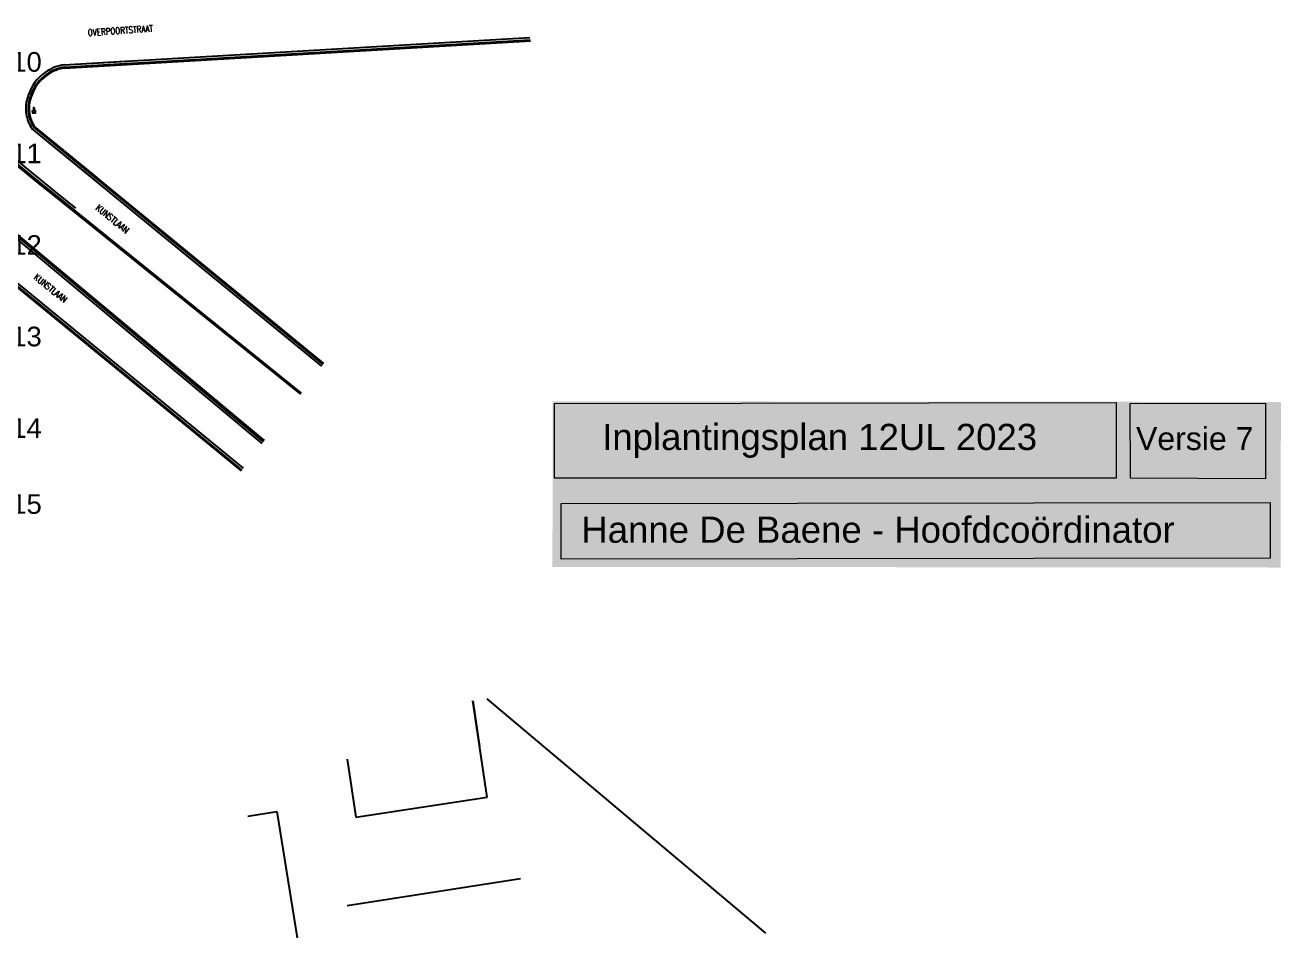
# Model space of a CAD drawing. Header units: metres. Extents: x -30504 to 105656, y -14907 to 193632.
# Drawn here: x 1689.6 to 1881.6, y 226.9 to 366.5 of the extents above; entities that cross this region are included whole.
import ezdxf
from ezdxf.enums import TextEntityAlignment as Align

# ---------------------------------------------------------------- set-up
doc = ezdxf.new("R2010")
doc.units = ezdxf.units.M
doc.linetypes.add('HIDDEN', pattern=[9.525, 6.35, -3.175])
for name, color, linetype in [('0-dekseldrivers', 7, 'Continuous'), ('0-dekselwater', 7, 'Continuous'), ('0-voetpad+goten best', 7, 'HIDDEN'), ('VM-kleurvlakken', 151, 'Continuous'), ('Zwart', 250, 'Continuous')]:
    doc.layers.add(name, color=color, linetype=linetype)
doc.layers.add('OA-nieuw voorstel', color=3, linetype='Continuous', lineweight=5)
doc.styles.add('AQUAFIN', font='simplex.shx', dxfattribs={"width": 0.8})
doc.styles.add('DIM', font='arial.ttf')
doc.styles.get("Standard").update_dxf_attribs({"font": 'arial.ttf'})

# ---------------------------------------------------------------- blocks, each defined once
blk = doc.blocks.new('dekseldrivers')
at = {"layer": '0-dekselwater', "linetype": 'ByBlock'}
blk.add_lwpolyline([(-0.04, 0.04), (0.04, 0.04), (0.04, -0.04), (-0.04, -0.04)], close=True, dxfattribs=at)
blk.add_circle((0, 0), 0.04, dxfattribs=at)
at = {"layer": '0-dekselwater', "style": 'AQUAFIN', "width": 0.8}
blk.add_text('D', height=0.08, dxfattribs=at).set_placement((0, 0.1), align=Align.MIDDLE)

msp = doc.modelspace()

# ---------------------------------------------------------------- hatches: boundary and pattern name
at = {"layer": 'VM-kleurvlakken', "true_color": 0xffffff}
msp.add_hatch(color=7, dxfattribs=at).paths.add_polyline_path([(1881.56, 308.86), (1770.26, 308.96), (1770.22, 283.64), (1881.52, 283.54)])

# ---------------------------------------------------------------- linework, layer by layer
at = {"layer": '0-voetpad+goten best', "linetype": 'Continuous', "ltscale": 0.05}
for p, q in [((1695.61, 360.43), (1766.78, 364.6)), ((1695.65, 360.08), (1766.83, 364.25)), ((1695.66, 359.93), (1766.86, 364.1)), ((1695.61, 360.43), (1705.76, 361.02)), ((1695.65, 360.08), (1705.78, 360.67)), ((1695.66, 359.93), (1705.79, 360.52)), ((1695.66, 359.93), (1705.79, 360.52)), ((1695.66, 359.93), (1705.79, 360.52)), ((1700.41, 342.69), (1690.67, 350.67)), ((1734.99, 314.33), (1690.67, 350.67)), ((1700.63, 342.96), (1690.93, 350.91)), ((1735.2, 314.61), (1690.93, 350.91)), ((1700.73, 343.08), (1691.05, 351.01)), ((1700.73, 343.08), (1691.05, 351.01)), ((1700.73, 343.08), (1691.05, 351.01)), ((1735.3, 314.73), (1691.05, 351.01)), ((1686.79, 346.3), (1692.15, 341.92)), ((1686.79, 346.3), (1692.15, 341.92)), ((1686.92, 346.45), (1692.27, 342.08)), ((1686.92, 346.45), (1692.27, 342.08)), ((1687.16, 346.77), (1692.51, 342.36)), ((1687.16, 346.77), (1692.51, 342.36)), ((1692.15, 341.92), (1693.83, 340.57)), ((1692.15, 341.92), (1693.83, 340.57)), ((1692.15, 341.92), (1693.83, 340.57)), ((1692.27, 342.08), (1693.96, 340.72)), ((1692.27, 342.08), (1693.96, 340.72)), ((1692.51, 342.36), (1694.19, 341.01)), ((1725.86, 302.51), (1680.48, 340.39)), ((1726.07, 302.78), (1680.74, 340.63)), ((1726.2, 302.94), (1680.89, 340.77)), ((1693.83, 340.57), (1696.95, 338.06)), ((1693.83, 340.57), (1696.95, 338.06)), ((1693.83, 340.57), (1696.95, 338.06)), ((1693.83, 340.57), (1731.7, 310.07)), ((1693.96, 340.72), (1697.07, 338.22)), ((1693.96, 340.72), (1731.82, 310.23)), ((1694.19, 341.02), (1697.31, 338.52)), ((1694.19, 341.02), (1697.31, 338.52)), ((1673.53, 338.56), (1722.63, 298.32)), ((1673.62, 338.68), (1722.72, 298.44)), ((1673.84, 338.95), (1722.94, 298.72))]:
    msp.add_line(p, q, dxfattribs=at)
for centre, radius, start, end in [((1696.59, 353.7), 6.8, 124.147, 162.746), ((1696.59, 353.7), 6.8, 124.147, 162.746), ((1696.59, 353.7), 6.45, 124.147, 162.8656), ((1696.59, 353.7), 6.45, 124.147, 162.8656), ((1696.59, 353.7), 6.8, 98.2381, 124.147), ((1696.59, 353.7), 6.45, 98.3691, 124.147), ((1696.59, 353.7), 6.45, 98.3691, 124.147), ((1696.59, 353.7), 6.3, 98.4285, 124.147), ((1696.59, 353.7), 6.3, 98.4285, 124.147), ((1696.59, 353.7), 6.3, 124.147, 162.9212), ((1696.59, 353.7), 6.3, 124.147, 162.9212), ((1695.09, 353.74), 5.37, 158.3572, 189.2911), ((1695.09, 353.74), 5.02, 158.2048, 189.2911), ((1695.09, 353.74), 4.87, 158.1331, 189.2911), ((1695.09, 353.74), 5.37, 189.2911, 214.7645), ((1695.09, 353.74), 5.37, 189.2911, 214.7645), ((1695.09, 353.74), 5.02, 189.2911, 214.2168), ((1695.09, 353.74), 5.02, 189.2911, 214.2168), ((1695.09, 353.74), 4.87, 189.2911, 213.9641), ((1695.09, 353.74), 4.87, 189.2911, 213.9641)]:
    msp.add_arc(centre, radius, start, end, dxfattribs=at)
at = {"layer": 'OA-nieuw voorstel', "color": 250, "linetype": 'ByBlock'}
for points in [[(1770.52, 308.6), (1856.4, 308.76), (1856.4, 297.19), (1770.53, 297.18)], [(1858.54, 308.61), (1879.22, 308.68), (1879.22, 297.11), (1858.55, 297.18)]]:
    msp.add_lwpolyline(points, close=True, dxfattribs=at)
at = {"layer": 'OA-nieuw voorstel', "color": 250}
msp.add_lwpolyline([(1771.54, 293.32), (1879.94, 293.47), (1879.94, 284.97), (1771.54, 284.83)], close=True, dxfattribs=at)
at = {"layer": 'Zwart'}
for p, q in [((1760.26, 248.4), (1758.05, 263.14)), ((1758.05, 263.14), (1759.09, 256.18)), ((1760.21, 263.46), (1802.77, 227.61)), ((1738.82, 254.22), (1740.17, 245.36)), ((1740.17, 245.36), (1760.26, 248.4)), ((1723.64, 245.51), (1728.11, 246.23)), ((1728.11, 246.23), (1731.2, 226.89)), ((1765.35, 235.92), (1738.84, 231.81))]:
    msp.add_line(p, q, dxfattribs=at)

# ---------------------------------------------------------------- block references
at = {"layer": '0-dekseldrivers', "xscale": 5.000000000000002, "yscale": 5.000000000000002, "zscale": 5.000000000000002, "rotation": 2.560694221200595}
msp.add_blockref('dekseldrivers', (1690.97, 353.23), dxfattribs=at)

# ---------------------------------------------------------------- texts
at = {"layer": 'OA-nieuw voorstel', "color": 250, "attachment_point": 1}
for s, width, insert, char_height in [('Inplantingsplan 12UL 2023', 83.8554, (1777.82, 305.51), 4), ('Versie 7', 18.8208, (1859.42, 305.01), 3.5), ('Hanne De Baene - Hoofdcoördinator', 99.7314, (1774.63, 291.32), 4)]:
    msp.add_mtext_dynamic_manual_height_columns(s, width=width, gutter_width=1.5, heights=[0], dxfattribs=dict(at, insert=insert, char_height=char_height))
at = {"layer": 'Zwart', "style": 'AQUAFIN', "width": 0.8}
for s, rotation, p in [('OVERPOORTSTRAAT', 3.8937, (1699.23, 364.83)), ('KUNSTLAAN', 321.1384, (1700.29, 338.35)), ('KUNSTLAAN', 321.1384, (1690.83, 327.75))]:
    msp.add_text(s, height=1, rotation=rotation, dxfattribs=at).set_placement(p)
at = {"layer": 'Zwart', "char_height": 3, "attachment_point": 1, "style": 'DIM'}
for s, insert in [('\\pxqc;10', (1656.34, 362.37)), ('\\pxqc;11', (1656.34, 348.37)), ('\\pxqc;12', (1656.34, 334.37)), ('\\pxqc;13', (1656.34, 320.37)), ('\\pxqc;14', (1656.34, 306.37)), ('\\pxqc;15', (1656.34, 294.75))]:
    msp.add_mtext_dynamic_manual_height_columns(s, width=66.9929, gutter_width=655.17, heights=[0], dxfattribs=dict(at, insert=insert))

doc.saveas('drawing.dxf')
